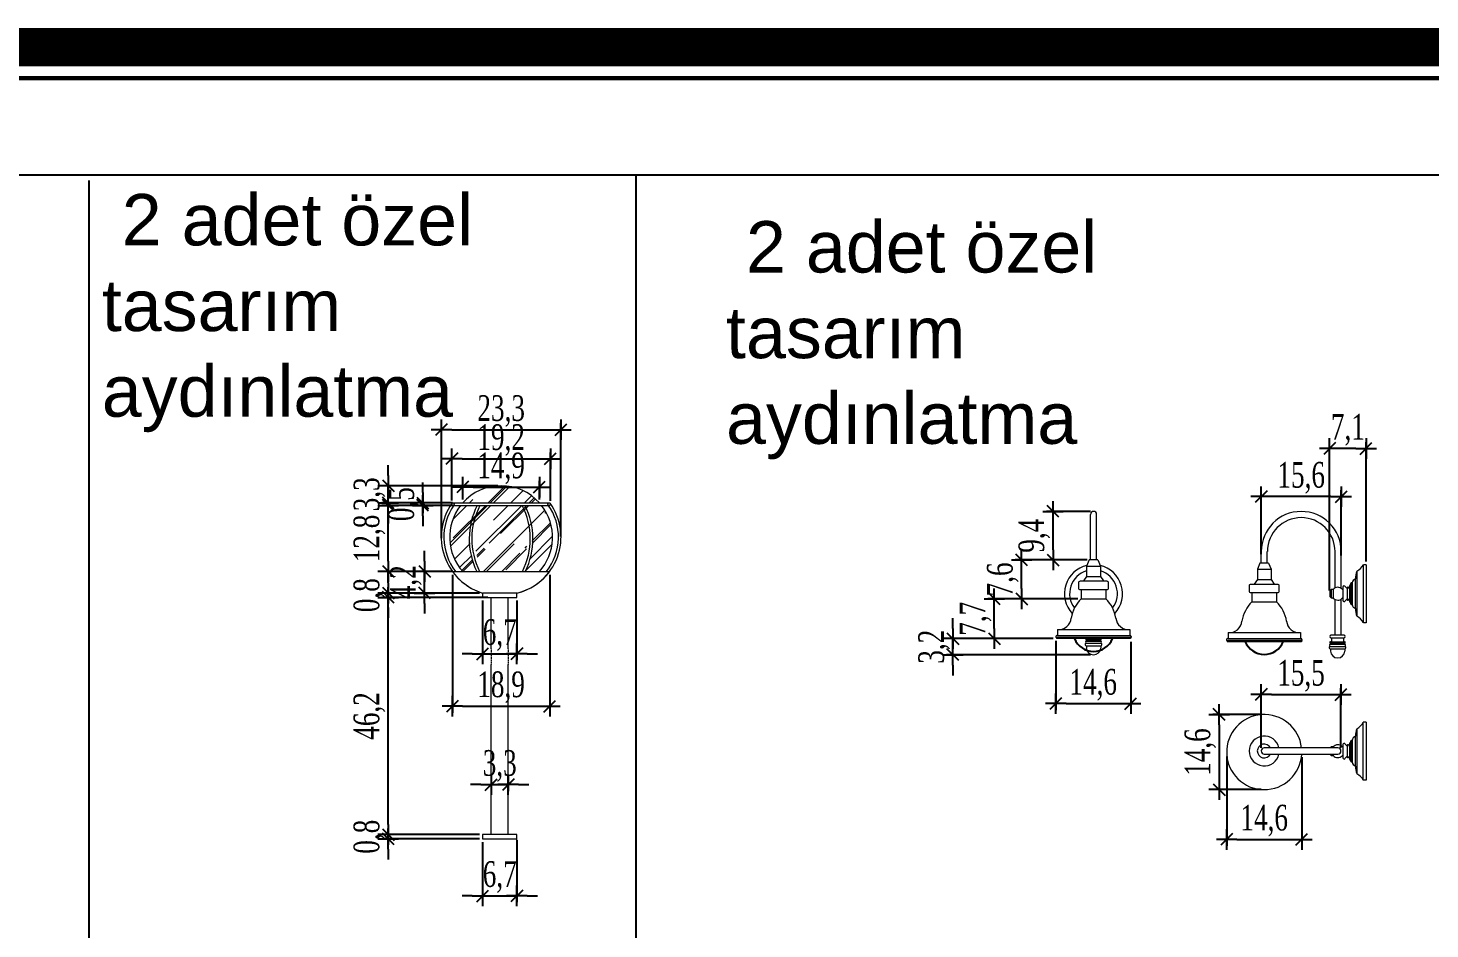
# Model space of a CAD drawing. Header units: millimetres. Extents: x 54215 to 67697, y 23496 to 56611.
# Drawn here: x 57975 to 58247.8, y 32621.3 to 32796.6 of the extents above; entities that cross this region are included whole.
import ezdxf

# ---------------------------------------------------------------- set-up
doc = ezdxf.new("R2010")
doc.units = ezdxf.units.MM
doc.linetypes.add('DASHED', pattern=[19.05, 12.7, -6.35])
for name, color, linetype, lineweight in [('no3_duvar kaplama', 8, 'Continuous', 0), ('no3_lejand', 255, 'Continuous', 13), ('no3_mobilya aydınlatma', 50, 'Continuous', 13), ('no3_yazı detay', 152, 'Continuous', 0), ('tarama', 8, 'Continuous', 9)]:
    doc.layers.add(name, color=color, linetype=linetype, lineweight=lineweight)
doc.styles.get("Standard").update_dxf_attribs({"font": 'arial.ttf'})
doc.styles.add('Ölçü50', font='georgia.ttf', dxfattribs={"width": 0.7})
doc.dimstyles.new('olcu10', dxfattribs={"dimtxt": 11, "dimasz": 2, "dimexe": 1.25, "dimexo": 0.625, "dimgap": 0.5, "dimtad": 1, "dimdec": 1, "dimzin": 9, "dimtxsty": 'Ölçü50', "dimblk": 'CENTIK', "dimcen": 2, "dimclrd": 250, "dimclre": 250, "dimclrt": 44, "dimazin": 2, "dimtfac": 1, "dimtdec": 1, "dimtix": 1, "dimtmove": 0, "dimatfit": 3, "dimldrblk": 'CENTIK', "dimfxl": 1, "dimlwd": -1, "dimarcsym": 0})

# ---------------------------------------------------------------- blocks, each defined once
blk = doc.blocks.new('adwetjö')
blk.add_arc((56042.09, 26767.61), 4, 202.1845, 337.8155)
at = {"layer": 'no3_mobilya aydınlatma'}
for p, q in [((56041.49, 26781.4), (56041.49, 26783.66)), ((56042.69, 26781.4), (56042.69, 26783.66)), ((56055.86, 26776.56), (56055.86, 26783.66)), ((56057.06, 26776.51), (56057.06, 26783.66)), ((56041.24, 26781.4), (56040.75, 26780.22)), ((56042.95, 26781.4), (56041.24, 26781.4)), ((56042.69, 26781.4), (56041.49, 26781.4)), ((56042.95, 26781.4), (56043.44, 26780.22)), ((56061.91, 26781.09), (56061.37, 26781.09)), ((56061.37, 26769.8), (56061.37, 26781.09)), ((56061.91, 26781.09), (56061.91, 26769.8)), ((56040.75, 26778.18), (56040.16, 26777.32)), ((56040.75, 26780.22), (56043.44, 26780.22)), ((56040.75, 26780.22), (56040.75, 26778.18)), ((56040.75, 26778.18), (56043.44, 26778.18)), ((56043.44, 26780.22), (56043.44, 26778.18)), ((56043.44, 26778.18), (56044.02, 26777.32)), ((56059.87, 26772.53), (56059.87, 26778.35)), ((56060.12, 26779.82), (56060.12, 26771.07)), ((56039.68, 26775.59), (56039.68, 26773.84)), ((56044.49, 26775.59), (56044.49, 26773.84)), ((56055.11, 26776.28), (56054.82, 26775.98)), ((56054.82, 26775.98), (56054.82, 26774.9)), ((56055.5, 26776.28), (56055.11, 26776.28)), ((56055.11, 26776.28), (56055.11, 26774.61)), ((56055.5, 26776.28), (56055.5, 26774.61)), ((56057.38, 26776.73), (56057.38, 26774.16)), ((56058.23, 26776.58), (56058.23, 26774.32)), ((56058.66, 26776.67), (56058.66, 26774.29)), ((56058.82, 26777.11), (56058.73, 26777.11)), ((56058.73, 26777.11), (56058.73, 26773.78)), ((56058.82, 26773.78), (56058.82, 26777.11)), ((56059.19, 26777.55), (56059.03, 26777.55)), ((56059.03, 26777.55), (56059.03, 26773.34)), ((56059.19, 26777.55), (56059.19, 26773.34)), ((56039.68, 26773.84), (56044.49, 26773.84)), ((56055.11, 26774.61), (56054.82, 26774.9)), ((56055.11, 26774.61), (56055.5, 26774.61)), ((56055.86, 26767.34), (56055.86, 26774.32)), ((56057.06, 26767.34), (56057.06, 26774.38)), ((56058.73, 26773.78), (56058.82, 26773.78)), ((56059.03, 26773.34), (56059.19, 26773.34)), ((56061.91, 26769.8), (56061.37, 26769.8)), ((56035.05, 26767.86), (56049.12, 26767.86)), ((56035.05, 26767.86), (56035.05, 26766.7)), ((56049.12, 26767.86), (56049.12, 26766.7)), ((56057.62, 26767.34), (56055.07, 26767.34)), ((56055.07, 26766.88), (56057.62, 26766.88)), ((56055.16, 26766.88), (56055.16, 26766.1)), ((56057.54, 26766.88), (56057.54, 26766.1)), ((56034.74, 26766.5), (56034.74, 26766.32)), ((56049.43, 26766.32), (56034.74, 26766.32)), ((56034.86, 26766.32), (56034.86, 26766.1)), ((56049.31, 26766.1), (56034.86, 26766.1)), ((56035.05, 26766.7), (56034.94, 26766.7)), ((56035.05, 26766.7), (56049.12, 26766.7)), ((56049.12, 26766.7), (56049.23, 26766.7)), ((56049.31, 26766.32), (56049.31, 26766.1)), ((56049.43, 26766.5), (56049.43, 26766.32)), ((56054.86, 26765.62), (56057.83, 26765.62)), ((56054.86, 26765.19), (56057.83, 26765.19)), ((56054.95, 26766.1), (56057.75, 26766.1)), ((56054.95, 26765.84), (56057.75, 26765.84)), ((56054.95, 26764.68), (56057.78, 26764.68)), ((56054.95, 26764.68), (56054.95, 26764.26)), ((56054.99, 26765.84), (56054.99, 26765.62)), ((56057.69, 26765.84), (56057.69, 26765.62)), ((56057.78, 26764.68), (56057.78, 26764.26))]:
    blk.add_line(p, q, dxfattribs=at)
blk.add_lwpolyline([(56039.52, 26777.32), (56044.65, 26777.32, -0.414214), (56044.95, 26777.02), (56044.95, 26775.89, -0.414214), (56044.65, 26775.59), (56039.52, 26775.59, -0.414214), (56039.22, 26775.89), (56039.22, 26777.02, -0.414214)], format="xyb", close=True, dxfattribs=at)
for centre, radius, start, end in [((56049.28, 26783.66), 7.78, 360, 180), ((56049.28, 26783.66), 6.58, 360, 180), ((56058.48, 26782.67), 3.29, 299.9975, 331.3658), ((56060.22, 26777.37), 1.04, 109.6455, 170.496), ((56063.2, 26778.53), 3.34, 157.2538, 182.9643), ((56056.41, 26775.48), 1.21, 44.2574, 138.7437), ((56057.32, 26776.37), 0.0577, 223.1492, 355.8199), ((56057.64, 26776.7), 0.267, 97.5798, 173.3688), ((56057.63, 26776.72), 0.241, 25.3259, 96.438), ((56058.57, 26777.19), 0.808, 206.9387, 231.1863), ((56058.15, 26776.66), 0.123, 228.7876, 314.385), ((56058.36, 26776.58), 0.123, 69.4663, 183.9857), ((56058.34, 26776.52), 0.18, 19.9854, 71.2906), ((56058.58, 26776.61), 0.0765, 202.5807, 350.8161), ((56059.55, 26776.75), 0.893, 156.2986, 179.9959), ((56057.89, 26776.69), 0.772, 353.4783, 4.445), ((56059.42, 26777.09), 0.606, 130.6156, 178.1372), ((56044.45, 26768.98), 6.81, 134.424, 170.4074), ((56039.72, 26768.98), 6.81, 9.5926, 45.576), ((56056.41, 26775.4), 1.21, 221.2563, 315.7426), ((56057.32, 26774.52), 0.0577, 4.1801, 136.8508), ((56057.64, 26774.19), 0.267, 186.6312, 262.4202), ((56057.63, 26774.16), 0.241, 263.562, 334.6741), ((56058.57, 26773.7), 0.808, 128.8137, 153.0613), ((56058.15, 26774.23), 0.123, 45.615, 131.2124), ((56058.36, 26774.31), 0.123, 176.0143, 290.5337), ((56058.34, 26774.37), 0.18, 288.7094, 340.0146), ((56058.58, 26774.28), 0.0765, 9.1839, 157.4193), ((56057.89, 26774.2), 0.772, 355.555, 6.5217), ((56059.55, 26774.14), 0.893, 180.0041, 203.7014), ((56059.42, 26773.8), 0.606, 181.8628, 229.3844), ((56060.22, 26773.51), 1.04, 189.504, 250.3545), ((56063.2, 26772.36), 3.34, 177.0357, 202.7462), ((56035.28, 26770.31), 2.46, 264.755, 355.288), ((56048.89, 26770.31), 2.46, 184.712, 275.245), ((56058.48, 26768.22), 3.29, 28.6342, 60.0025), ((56055.07, 26767.11), 0.233, 90, 270), ((56057.62, 26767.11), 0.233, 270, 90), ((56034.94, 26766.5), 0.2, 90, 180), ((56049.23, 26766.5), 0.2, 0, 90), ((56055, 26764.96), 0.275, 121.6327, 260.1048), ((56055.1, 26765.41), 0.329, 139.0085, 220.9915), ((56054.97, 26765.97), 0.133, 97.6154, 262.3846), ((56056.37, 26764.36), 1.42, 184.147, 355.853), ((56057.69, 26764.96), 0.275, 279.8952, 58.3673), ((56057.73, 26765.97), 0.133, 277.6154, 82.3846), ((56057.58, 26765.41), 0.329, 319.0085, 40.9915)]:
    blk.add_arc(centre, radius, start, end, dxfattribs=at)
blk = doc.blocks.new('atyfön')
blk.add_arc((56036.77, 26714.51), 4, 202.1845, 337.8155)
at = {"layer": 'no3_mobilya aydınlatma'}
for p, q in [((56036.18, 26728.3), (56036.18, 26737.15)), ((56037.38, 26728.3), (56037.38, 26737.15)), ((56035.93, 26728.3), (56035.43, 26727.12)), ((56035.43, 26727.12), (56038.13, 26727.12)), ((56035.43, 26727.12), (56035.43, 26725.08)), ((56037.64, 26728.3), (56035.93, 26728.3)), ((56037.38, 26728.3), (56036.18, 26728.3)), ((56037.64, 26728.3), (56038.13, 26727.12)), ((56038.13, 26727.12), (56038.13, 26725.08)), ((56035.43, 26725.08), (56034.85, 26724.21)), ((56035.43, 26725.08), (56038.13, 26725.08)), ((56038.13, 26725.08), (56038.71, 26724.21)), ((56034.37, 26722.49), (56034.37, 26720.73)), ((56034.37, 26720.73), (56039.18, 26720.73)), ((56039.18, 26722.49), (56039.18, 26720.73)), ((56029.43, 26713.4), (56029.43, 26713.21)), ((56044.12, 26713.21), (56029.43, 26713.21)), ((56029.55, 26713.21), (56029.55, 26713)), ((56044, 26713), (56029.55, 26713)), ((56029.74, 26713.6), (56029.63, 26713.6)), ((56029.74, 26714.76), (56043.81, 26714.76)), ((56029.74, 26714.76), (56029.74, 26713.6)), ((56029.74, 26713.6), (56043.81, 26713.6)), ((56035.28, 26712.52), (56038.26, 26712.52)), ((56035.38, 26713), (56038.18, 26713)), ((56035.38, 26712.73), (56038.18, 26712.73)), ((56035.42, 26712.73), (56035.42, 26712.52)), ((56038.12, 26712.73), (56038.12, 26712.52)), ((56043.81, 26714.76), (56043.81, 26713.6)), ((56043.81, 26713.6), (56043.92, 26713.6)), ((56044, 26713.21), (56044, 26713)), ((56044.12, 26713.4), (56044.12, 26713.21)), ((56035.28, 26712.09), (56038.26, 26712.09)), ((56035.38, 26711.58), (56038.21, 26711.58)), ((56035.38, 26711.58), (56035.38, 26711.16)), ((56038.21, 26711.58), (56038.21, 26711.16))]:
    blk.add_line(p, q, dxfattribs=at)
blk.add_lwpolyline([(56034.21, 26724.21), (56039.34, 26724.21, -0.414214), (56039.64, 26723.91), (56039.64, 26722.79, -0.414214), (56039.34, 26722.49), (56034.21, 26722.49, -0.414214), (56033.91, 26722.79), (56033.91, 26723.91, -0.414214)], format="xyb", close=True, dxfattribs=at)
for centre, radius, start, end in [((56036.78, 26737.15), 0.6, 0, 180), ((56036.77, 26721.74), 5.65, 103.1776, 222.9082), ((56036.77, 26721.74), 4.65, 106.7508, 217.0011), ((56036.77, 26721.74), 5.65, 317.0918, 76.6409), ((56036.77, 26721.74), 4.65, 322.9989, 73.0469), ((56039.14, 26715.87), 6.81, 134.424, 170.4074), ((56034.41, 26715.87), 6.81, 9.5926, 45.576), ((56029.97, 26717.21), 2.46, 264.755, 355.288), ((56043.58, 26717.21), 2.46, 184.712, 275.245), ((56029.63, 26713.4), 0.2, 90, 180), ((56035.53, 26712.3), 0.329, 139.0085, 220.9915), ((56035.39, 26712.87), 0.133, 97.6154, 262.3846), ((56038.16, 26712.87), 0.133, 277.6154, 82.3846), ((56038.01, 26712.3), 0.329, 319.0085, 40.9915), ((56043.92, 26713.4), 0.2, 0, 90), ((56035.43, 26711.85), 0.275, 121.6327, 260.1048), ((56036.79, 26711.26), 1.42, 184.147, 355.853), ((56038.11, 26711.85), 0.275, 279.8952, 58.3673)]:
    blk.add_arc(centre, radius, start, end, dxfattribs=at)
blk = doc.blocks.new('dset')
at = {"layer": 'no3_mobilya aydınlatma'}
for p, q in [((56089.81, 26696.74), (56089.27, 26696.74)), ((56089.27, 26685.44), (56089.27, 26696.74)), ((56089.81, 26696.74), (56089.81, 26685.44)), ((56087.77, 26688.18), (56087.77, 26694)), ((56088.03, 26695.47), (56088.03, 26686.72)), ((56084.31, 26691.73), (56069.99, 26691.73)), ((56069.99, 26690.53), (56084.31, 26690.53)), ((56083.02, 26690.25), (56082.74, 26690.53)), ((56083.02, 26691.93), (56082.82, 26691.73)), ((56083.4, 26691.93), (56083.02, 26691.93)), ((56083.02, 26691.93), (56083.02, 26691.73)), ((56083.02, 26690.53), (56083.02, 26690.25)), ((56083.4, 26691.93), (56083.4, 26691.73)), ((56083.4, 26690.53), (56083.4, 26690.25)), ((56085.28, 26692.38), (56085.28, 26689.81)), ((56086.13, 26692.22), (56086.13, 26689.97)), ((56086.56, 26692.32), (56086.56, 26689.94)), ((56086.72, 26692.75), (56086.64, 26692.75)), ((56086.64, 26692.75), (56086.64, 26689.43)), ((56086.72, 26689.43), (56086.72, 26692.75)), ((56087.09, 26693.19), (56086.93, 26693.19)), ((56086.93, 26693.19), (56086.93, 26688.99)), ((56087.09, 26693.19), (56087.09, 26688.99)), ((56083.02, 26690.25), (56083.4, 26690.25)), ((56086.64, 26689.43), (56086.72, 26689.43)), ((56086.93, 26688.99), (56087.09, 26688.99)), ((56089.81, 26685.44), (56089.27, 26685.44))]:
    blk.add_line(p, q, dxfattribs=at)
for centre, radius, start, end in [((56069.99, 26690.92), 7.31, 6.4046, 356.9837), ((56086.38, 26698.32), 3.29, 299.9975, 331.3658), ((56069.99, 26691.13), 2.91, 11.8967, 348.1033), ((56088.12, 26693.02), 1.04, 109.6455, 170.496), ((56091.11, 26694.17), 3.34, 157.2538, 182.9643), ((56069.99, 26691.13), 1.35, 26.4403, 333.5597), ((56069.99, 26691.13), 0.6, 90, 270), ((56084.31, 26691.13), 1.21, 44.2574, 138.7437), ((56084.31, 26691.13), 0.6, 270, 90), ((56085.22, 26692.02), 0.0577, 223.1492, 355.8199), ((56085.54, 26692.34), 0.267, 97.5798, 173.3688), ((56085.54, 26692.37), 0.241, 25.3259, 96.438), ((56086.47, 26692.84), 0.808, 206.9387, 231.1863), ((56086.05, 26692.3), 0.123, 228.7876, 314.385), ((56086.26, 26692.22), 0.123, 69.4663, 183.9857), ((56086.24, 26692.17), 0.18, 19.9854, 71.2906), ((56086.48, 26692.26), 0.0765, 202.5807, 350.8161), ((56087.45, 26692.39), 0.893, 156.2986, 179.9959), ((56085.79, 26692.33), 0.772, 353.4783, 4.445), ((56087.33, 26692.73), 0.606, 130.6156, 178.1372), ((56084.31, 26691.05), 1.21, 221.2563, 315.7426), ((56085.22, 26690.17), 0.0577, 4.1801, 136.8508), ((56085.54, 26689.84), 0.267, 186.6312, 262.4202), ((56085.54, 26689.81), 0.241, 263.562, 334.6741), ((56086.47, 26689.34), 0.808, 128.8137, 153.0613), ((56086.05, 26689.88), 0.123, 45.615, 131.2124), ((56086.26, 26689.96), 0.123, 176.0143, 290.5337), ((56086.24, 26690.02), 0.18, 288.7094, 340.0146), ((56086.48, 26689.92), 0.0765, 9.1839, 157.4193), ((56085.79, 26689.85), 0.772, 355.555, 6.5217), ((56087.45, 26689.79), 0.893, 180.0041, 203.7014), ((56087.33, 26689.45), 0.606, 181.8628, 229.3844), ((56088.12, 26689.16), 1.04, 189.504, 250.3545), ((56091.11, 26688.01), 3.34, 177.0357, 202.7462), ((56086.38, 26683.86), 3.29, 28.6342, 60.0025)]:
    blk.add_arc(centre, radius, start, end, dxfattribs=at)
blk = doc.blocks.new('dwerayd')
at = {"layer": 'tarama'}
h = blk.add_hatch(dxfattribs=at)
h.set_pattern_fill('AR-RROOF', color=256, scale=0.166812, angle=405, style=0)
h.set_pattern_definition([(45, (54840.516, 23930.4577), (3.5952, 9.5873), [63.5552, -8.474, 21.185, -4.237]), (45, (54843.003, 23935.9404), (-6.9807, 0.9887), [12.711, -1.3982, 25.422, -3.1778]), (45, (54839.4674, 23934.5023), (13.57197, 17.58664), [33.8961, -5.9318, 16.9481, -4.237])])
edge = h.paths.add_edge_path()
edge.add_line((54844.46, 23936.71), (54840.52, 23936.71))
edge.add_arc((54850.52, 23937.13), 10.01, 182.388, 221.8103)
edge.add_line((54843.06, 23930.46), (54845.99, 23930.46))
edge.add_arc((54856.92, 23936.45), 12.46, 178.7763, 208.7256, ccw=False)
edge = h.paths.add_edge_path()
edge.add_arc((54859.41, 23936.82), 13.99, 180.4417, 207.061)
edge.add_line((54846.96, 23930.46), (54854.08, 23930.46))
edge.add_arc((54841.63, 23936.82), 13.99, 332.939, 359.5583)
edge.add_line((54855.61, 23936.71), (54845.43, 23936.71))
edge = h.paths.add_edge_path()
edge.add_arc((54844.12, 23936.45), 12.46, -28.7256, 1.2237, ccw=False)
edge.add_line((54855.05, 23930.46), (54857.98, 23930.46))
edge.add_arc((54850.52, 23937.13), 10.01, 318.1897, 357.612)
edge.add_line((54860.52, 23936.71), (54856.58, 23936.71))
edge = h.paths.add_edge_path()
edge.add_line((54858.39, 23943.3), (54842.64, 23943.3))
edge.add_arc((54850.52, 23937.13), 10.01, 141.9237, 182.388)
edge.add_line((54840.52, 23936.71), (54860.52, 23936.71))
edge.add_arc((54850.52, 23937.13), 10.01, 357.612, 398.0763)
edge = h.paths.add_edge_path()
edge.add_line((54843.06, 23943.8), (54857.98, 23943.8))
edge.add_arc((54850.52, 23937.13), 10.01, 41.8103, 138.1897)
at = {"layer": 'no3_duvar kaplama', "linetype": 'DASHED', "ltscale": 0.01}
for p, q in [((54848.59, 23915.38), (54848.59, 23912.38)), ((54851.92, 23915.38), (54851.92, 23912.38))]:
    blk.add_line(p, q, dxfattribs=at)
at = {"layer": 'no3_mobilya aydınlatma'}
for p, q in [((54841.17, 23943.8), (54859.99, 23943.8)), ((54841.04, 23943.3), (54859.99, 23943.3)), ((54841.04, 23930.46), (54859.99, 23930.46)), ((54848.59, 23915.38), (54848.59, 23925.42)), ((54851.92, 23915.38), (54851.92, 23925.42)), ((54848.59, 23879.26), (54848.59, 23912.38)), ((54851.92, 23879.26), (54851.92, 23912.38))]:
    blk.add_line(p, q, dxfattribs=at)
for points in [[(54846.92, 23925.42), (54853.59, 23925.42), (54853.59, 23926.26), (54846.92, 23926.26)], [(54846.92, 23878.42), (54853.59, 23878.42), (54853.59, 23879.26), (54846.92, 23879.26)]]:
    blk.add_lwpolyline(points, close=True, dxfattribs=at)
for centre in [(54841.17, 23943.55), (54859.87, 23943.55)]:
    blk.add_circle(centre, 0.25, dxfattribs=at)
for centre, radius, start, end in [((54850.52, 23937.13), 10.01, 41.8103, 138.1897), ((54850.99, 23937.14), 11.19, 283.4259, 36.0311), ((54850.26, 23937.13), 11.38, 144.9925, 252.9447), ((54850.26, 23937.13), 10.88, 144.9925, 217.8472), ((54850.52, 23937.13), 10.01, 141.9237, 182.388), ((54858.81, 23936.82), 14.49, 153.4224, 206.0553), ((54858.81, 23936.82), 13.99, 152.393, 207.061), ((54842.22, 23936.82), 13.99, 332.939, 27.607), ((54842.22, 23936.82), 14.49, 333.9447, 26.5776), ((54850.52, 23937.13), 10.01, 357.612, 38.0763), ((54850.99, 23937.14), 10.69, 321.3053, 36.0311), ((54850.52, 23937.13), 10.01, 182.388, 221.8103), ((54850.52, 23937.13), 10.01, 318.1897, 357.612), ((54851.12, 23936.99), 11.01, 282.9624, 323.6367), ((54850.26, 23937.13), 11.38, 221.2932, 252.9447)]:
    blk.add_arc(centre, radius, start, end, dxfattribs=at)
blk = doc.blocks.new('CENTIK')
for p, q in [((-1, 0), (1, 0)), ((-0.57, -0.57), (0.57, 0.57)), ((0, 1), (0, -1))]:
    blk.add_line(p, q)
blk = doc.blocks.new('*D341')
at = {"color": 250, "transparency": 16777216}
for p, q in [((58045.12, 32709.58), (58045.12, 32711.58)), ((58045.12, 32704.24), (58045.12, 32707.58)), ((58045.12, 32702.24), (58045.12, 32700.24))]:
    blk.add_line(p, q, dxfattribs=at)
at = {"color": 250, "lineweight": -2, "transparency": 16777216}
for p, q in [((58066.45, 32707.58), (58043.87, 32707.58)), ((58057.6, 32704.24), (58043.87, 32704.24))]:
    blk.add_line(p, q, dxfattribs=at)
at = {"layer": 'Defpoints', "color": 0, "transparency": 16777216}
for p in [(58045.12, 32707.58), (58067.08, 32707.58), (58058.23, 32704.24)]:
    blk.add_point(p, dxfattribs=at)
at = {"color": 250, "transparency": 16777216, "xscale": 2, "yscale": 2, "zscale": 2}
for p, rotation in [((58045.12, 32707.58), 270), ((58045.12, 32704.24), 90)]:
    blk.add_blockref('CENTIK', p, dxfattribs=dict(at, rotation=rotation))
at = {"color": 44, "transparency": 16777216, "insert": (58041.48, 32705.91), "char_height": 5, "attachment_point": 5, "rotation": 90, "style": 'Ölçü50'}
blk.add_mtext('3,3', dxfattribs=at)
blk = doc.blocks.new('*D342')
at = {"color": 250, "transparency": 16777216}
for p, q in [((58051.85, 32706.24), (58051.85, 32708.24)), ((58051.85, 32703.74), (58051.85, 32704.24)), ((58051.85, 32701.74), (58051.85, 32699.74))]:
    blk.add_line(p, q, dxfattribs=at)
at = {"color": 250, "lineweight": -2, "transparency": 16777216}
for p, q in [((58057.6, 32704.24), (58050.6, 32704.24)), ((58057.6, 32703.74), (58050.6, 32703.74))]:
    blk.add_line(p, q, dxfattribs=at)
at = {"layer": 'Defpoints', "color": 0, "transparency": 16777216}
for p in [(58051.85, 32704.24), (58058.23, 32704.24), (58058.23, 32703.74)]:
    blk.add_point(p, dxfattribs=at)
at = {"color": 250, "transparency": 16777216, "xscale": 2, "yscale": 2, "zscale": 2}
for p, rotation in [((58051.85, 32704.24), 270), ((58051.85, 32703.74), 90)]:
    blk.add_blockref('CENTIK', p, dxfattribs=dict(at, rotation=rotation))
at = {"color": 44, "transparency": 16777216, "insert": (58048.22, 32703.99), "char_height": 5, "attachment_point": 5, "rotation": 90, "style": 'Ölçü50'}
blk.add_mtext('0,5', dxfattribs=at)
blk = doc.blocks.new('*D343')
at = {"color": 250, "lineweight": -2, "transparency": 16777216}
for p, q in [((58057.6, 32703.74), (58043.87, 32703.74)), ((58057.6, 32690.9), (58043.87, 32690.9))]:
    blk.add_line(p, q, dxfattribs=at)
at = {"color": 250, "transparency": 16777216}
blk.add_line((58045.12, 32692.9), (58045.12, 32701.74), dxfattribs=at)
at = {"layer": 'Defpoints', "color": 0, "transparency": 16777216}
for p in [(58045.12, 32703.74), (58058.23, 32703.74), (58058.23, 32690.9)]:
    blk.add_point(p, dxfattribs=at)
at = {"color": 250, "transparency": 16777216, "xscale": 2, "yscale": 2, "zscale": 2}
for p, rotation in [((58045.12, 32703.74), 90), ((58045.12, 32690.9), 270)]:
    blk.add_blockref('CENTIK', p, dxfattribs=dict(at, rotation=rotation))
at = {"color": 44, "transparency": 16777216, "insert": (58041.47, 32697.32), "char_height": 5, "attachment_point": 5, "rotation": 90, "style": 'Ölçü50'}
blk.add_mtext('12,8', dxfattribs=at)
blk = doc.blocks.new('*D344')
at = {"color": 250, "transparency": 16777216}
for p, q in [((58052.19, 32692.9), (58052.19, 32694.9)), ((58052.19, 32686.69), (58052.19, 32690.9)), ((58052.19, 32684.69), (58052.19, 32682.69))]:
    blk.add_line(p, q, dxfattribs=at)
at = {"color": 250, "lineweight": -2, "transparency": 16777216}
for p, q in [((58057.6, 32690.9), (58050.94, 32690.9)), ((58062.86, 32686.69), (58050.94, 32686.69))]:
    blk.add_line(p, q, dxfattribs=at)
at = {"layer": 'Defpoints', "color": 0, "transparency": 16777216}
for p in [(58052.19, 32690.9), (58058.23, 32690.9), (58063.48, 32686.69)]:
    blk.add_point(p, dxfattribs=at)
at = {"color": 250, "transparency": 16777216, "xscale": 2, "yscale": 2, "zscale": 2}
for p, rotation in [((58052.19, 32690.9), 270), ((58052.19, 32686.69), 90)]:
    blk.add_blockref('CENTIK', p, dxfattribs=dict(at, rotation=rotation))
at = {"color": 44, "transparency": 16777216, "insert": (58048.56, 32688.8), "char_height": 5, "attachment_point": 5, "rotation": 90, "style": 'Ölçü50'}
blk.add_mtext('4,2', dxfattribs=at)
blk = doc.blocks.new('*D345')
at = {"color": 250, "transparency": 16777216}
for p, q in [((58045.12, 32688.69), (58045.12, 32690.69)), ((58045.12, 32685.86), (58045.12, 32686.69)), ((58045.12, 32683.86), (58045.12, 32681.86))]:
    blk.add_line(p, q, dxfattribs=at)
at = {"color": 250, "lineweight": -2, "transparency": 16777216}
for p, q in [((58062.86, 32686.69), (58043.87, 32686.69)), ((58064.52, 32685.86), (58043.87, 32685.86))]:
    blk.add_line(p, q, dxfattribs=at)
at = {"layer": 'Defpoints', "color": 0, "transparency": 16777216}
for p in [(58045.12, 32686.69), (58063.48, 32686.69), (58065.15, 32685.86)]:
    blk.add_point(p, dxfattribs=at)
at = {"color": 250, "transparency": 16777216, "xscale": 2, "yscale": 2, "zscale": 2}
for p, rotation in [((58045.12, 32686.69), 270), ((58045.12, 32685.86), 90)]:
    blk.add_blockref('CENTIK', p, dxfattribs=dict(at, rotation=rotation))
at = {"color": 44, "transparency": 16777216, "insert": (58041.47, 32686.28), "char_height": 5, "attachment_point": 5, "rotation": 90, "style": 'Ölçü50'}
blk.add_mtext('0,8', dxfattribs=at)
blk = doc.blocks.new('*D346')
at = {"color": 250, "lineweight": -2, "transparency": 16777216}
for p, q in [((58064.52, 32685.86), (58043.87, 32685.86)), ((58062.86, 32639.69), (58043.87, 32639.69))]:
    blk.add_line(p, q, dxfattribs=at)
at = {"color": 250, "transparency": 16777216}
blk.add_line((58045.12, 32641.69), (58045.12, 32683.86), dxfattribs=at)
at = {"layer": 'Defpoints', "color": 0, "transparency": 16777216}
for p in [(58045.12, 32685.86), (58065.15, 32685.86), (58063.48, 32639.69)]:
    blk.add_point(p, dxfattribs=at)
at = {"color": 250, "transparency": 16777216, "xscale": 2, "yscale": 2, "zscale": 2}
for p, rotation in [((58045.12, 32685.86), 90), ((58045.12, 32639.69), 270)]:
    blk.add_blockref('CENTIK', p, dxfattribs=dict(at, rotation=rotation))
at = {"color": 44, "transparency": 16777216, "insert": (58041.46, 32662.78), "char_height": 5, "attachment_point": 5, "rotation": 90, "style": 'Ölçü50'}
blk.add_mtext('46,2', dxfattribs=at)
blk = doc.blocks.new('*D347')
at = {"color": 250, "transparency": 16777216}
for p, q in [((58045.12, 32641.69), (58045.12, 32643.69)), ((58045.12, 32638.86), (58045.12, 32639.69)), ((58045.12, 32636.86), (58045.12, 32634.86))]:
    blk.add_line(p, q, dxfattribs=at)
at = {"color": 250, "lineweight": -2, "transparency": 16777216}
for p, q in [((58062.86, 32639.69), (58043.87, 32639.69)), ((58062.86, 32638.86), (58043.87, 32638.86))]:
    blk.add_line(p, q, dxfattribs=at)
at = {"layer": 'Defpoints', "color": 0, "transparency": 16777216}
for p in [(58045.12, 32639.69), (58063.48, 32639.69), (58063.48, 32638.86)]:
    blk.add_point(p, dxfattribs=at)
at = {"color": 250, "transparency": 16777216, "xscale": 2, "yscale": 2, "zscale": 2}
for p, rotation in [((58045.12, 32639.69), 270), ((58045.12, 32638.86), 90)]:
    blk.add_blockref('CENTIK', p, dxfattribs=dict(at, rotation=rotation))
at = {"color": 44, "transparency": 16777216, "insert": (58041.47, 32639.28), "char_height": 5, "attachment_point": 5, "rotation": 90, "style": 'Ölçü50'}
blk.add_mtext('0,8', dxfattribs=at)
blk = doc.blocks.new('*D348')
at = {"color": 250, "lineweight": -2, "transparency": 16777216}
for p, q in [((58059.62, 32704.87), (58059.62, 32708.56)), ((58074.54, 32704.87), (58074.54, 32708.56))]:
    blk.add_line(p, q, dxfattribs=at)
at = {"color": 250, "transparency": 16777216}
blk.add_line((58061.62, 32707.31), (58072.54, 32707.31), dxfattribs=at)
at = {"layer": 'Defpoints', "color": 0, "transparency": 16777216}
for p in [(58074.54, 32707.31), (58059.62, 32704.24), (58074.54, 32704.24)]:
    blk.add_point(p, dxfattribs=at)
at = {"color": 250, "transparency": 16777216, "xscale": 2, "yscale": 2, "zscale": 2, "rotation": 180}
blk.add_blockref('CENTIK', (58059.62, 32707.31), dxfattribs=at)
at = {"color": 250, "transparency": 16777216, "xscale": 2, "yscale": 2, "zscale": 2}
blk.add_blockref('CENTIK', (58074.54, 32707.31), dxfattribs=at)
at = {"color": 44, "transparency": 16777216, "insert": (58067.08, 32710.95), "char_height": 5, "attachment_point": 5, "style": 'Ölçü50'}
blk.add_mtext('14,9', dxfattribs=at)
blk = doc.blocks.new('*D349')
at = {"color": 250, "lineweight": -2, "transparency": 16777216}
for p, q in [((58057.5, 32704.72), (58057.5, 32714.07)), ((58076.68, 32704.62), (58076.68, 32714.07))]:
    blk.add_line(p, q, dxfattribs=at)
at = {"color": 250, "transparency": 16777216}
blk.add_line((58059.5, 32712.82), (58074.68, 32712.82), dxfattribs=at)
at = {"layer": 'Defpoints', "color": 0, "transparency": 16777216}
for p in [(58076.68, 32712.82), (58057.5, 32704.1), (58076.68, 32703.99)]:
    blk.add_point(p, dxfattribs=at)
at = {"color": 250, "transparency": 16777216, "xscale": 2, "yscale": 2, "zscale": 2, "rotation": 180}
blk.add_blockref('CENTIK', (58057.5, 32712.82), dxfattribs=at)
at = {"color": 250, "transparency": 16777216, "xscale": 2, "yscale": 2, "zscale": 2}
blk.add_blockref('CENTIK', (58076.68, 32712.82), dxfattribs=at)
at = {"color": 44, "transparency": 16777216, "insert": (58067.09, 32716.46), "char_height": 5, "attachment_point": 5, "style": 'Ölçü50'}
blk.add_mtext('19,2', dxfattribs=at)
blk = doc.blocks.new('*D350')
at = {"color": 250, "lineweight": -2, "transparency": 16777216}
for p, q in [((58055.47, 32697.4), (58055.47, 32719.73)), ((58078.73, 32697.68), (58078.73, 32719.73))]:
    blk.add_line(p, q, dxfattribs=at)
at = {"color": 250, "transparency": 16777216}
blk.add_line((58057.47, 32718.48), (58076.73, 32718.48), dxfattribs=at)
at = {"layer": 'Defpoints', "color": 0, "transparency": 16777216}
for p in [(58078.73, 32718.48), (58078.73, 32697.05), (58055.47, 32696.78)]:
    blk.add_point(p, dxfattribs=at)
at = {"color": 250, "transparency": 16777216, "xscale": 2, "yscale": 2, "zscale": 2, "rotation": 180}
blk.add_blockref('CENTIK', (58055.47, 32718.48), dxfattribs=at)
at = {"color": 250, "transparency": 16777216, "xscale": 2, "yscale": 2, "zscale": 2}
blk.add_blockref('CENTIK', (58078.73, 32718.48), dxfattribs=at)
at = {"color": 44, "transparency": 16777216, "insert": (58067.1, 32722.11), "char_height": 5, "attachment_point": 5, "style": 'Ölçü50'}
blk.add_mtext('23,3', dxfattribs=at)
blk = doc.blocks.new('*D351')
at = {"color": 250, "lineweight": -2, "transparency": 16777216}
for p, q in [((58063.48, 32685.24), (58063.48, 32673.62)), ((58070.15, 32685.24), (58070.15, 32673.62))]:
    blk.add_line(p, q, dxfattribs=at)
at = {"color": 250, "transparency": 16777216}
for p, q in [((58061.48, 32674.87), (58059.48, 32674.87)), ((58063.48, 32674.87), (58070.15, 32674.87)), ((58072.15, 32674.87), (58074.15, 32674.87))]:
    blk.add_line(p, q, dxfattribs=at)
at = {"layer": 'Defpoints', "color": 0, "transparency": 16777216}
for p in [(58063.48, 32685.86), (58070.15, 32685.86), (58070.15, 32674.87)]:
    blk.add_point(p, dxfattribs=at)
at = {"color": 250, "transparency": 16777216, "xscale": 2, "yscale": 2, "zscale": 2}
blk.add_blockref('CENTIK', (58063.48, 32674.87), dxfattribs=at)
at = {"color": 250, "transparency": 16777216, "xscale": 2, "yscale": 2, "zscale": 2, "rotation": 180}
blk.add_blockref('CENTIK', (58070.15, 32674.87), dxfattribs=at)
at = {"color": 44, "transparency": 16777216, "insert": (58066.82, 32678.52), "char_height": 5, "attachment_point": 5, "style": 'Ölçü50'}
blk.add_mtext('6,7', dxfattribs=at)
blk = doc.blocks.new('*D352')
at = {"color": 250, "lineweight": -2, "transparency": 16777216}
for p, q in [((58057.6, 32690.27), (58057.6, 32663.42)), ((58076.55, 32690.27), (58076.55, 32663.42))]:
    blk.add_line(p, q, dxfattribs=at)
at = {"color": 250, "transparency": 16777216}
blk.add_line((58059.6, 32664.67), (58074.55, 32664.67), dxfattribs=at)
at = {"layer": 'Defpoints', "color": 0, "transparency": 16777216}
for p in [(58057.6, 32690.9), (58076.55, 32690.9), (58076.55, 32664.67)]:
    blk.add_point(p, dxfattribs=at)
at = {"color": 250, "transparency": 16777216, "xscale": 2, "yscale": 2, "zscale": 2, "rotation": 180}
blk.add_blockref('CENTIK', (58057.6, 32664.67), dxfattribs=at)
at = {"color": 250, "transparency": 16777216, "xscale": 2, "yscale": 2, "zscale": 2}
blk.add_blockref('CENTIK', (58076.55, 32664.67), dxfattribs=at)
at = {"color": 44, "transparency": 16777216, "insert": (58067.08, 32668.35), "char_height": 5, "attachment_point": 5, "style": 'Ölçü50'}
blk.add_mtext('18,9', dxfattribs=at)
blk = doc.blocks.new('*D353')
at = {"color": 250, "lineweight": -2, "transparency": 16777216}
for p, q in [((58065.15, 32651.37), (58065.15, 32648.17)), ((58068.48, 32651.37), (58068.48, 32648.17))]:
    blk.add_line(p, q, dxfattribs=at)
at = {"color": 250, "transparency": 16777216}
for p, q in [((58063.15, 32649.42), (58061.15, 32649.42)), ((58065.15, 32649.42), (58068.48, 32649.42)), ((58070.48, 32649.42), (58072.48, 32649.42))]:
    blk.add_line(p, q, dxfattribs=at)
at = {"layer": 'Defpoints', "color": 0, "transparency": 16777216}
for p in [(58065.15, 32652), (58068.48, 32652), (58068.48, 32649.42)]:
    blk.add_point(p, dxfattribs=at)
at = {"color": 250, "transparency": 16777216, "xscale": 2, "yscale": 2, "zscale": 2}
blk.add_blockref('CENTIK', (58065.15, 32649.42), dxfattribs=at)
at = {"color": 250, "transparency": 16777216, "xscale": 2, "yscale": 2, "zscale": 2, "rotation": 180}
blk.add_blockref('CENTIK', (58068.48, 32649.42), dxfattribs=at)
at = {"color": 44, "transparency": 16777216, "insert": (58066.82, 32653.05), "char_height": 5, "attachment_point": 5, "style": 'Ölçü50'}
blk.add_mtext('3,3', dxfattribs=at)
blk = doc.blocks.new('*D354')
at = {"color": 250, "lineweight": -2, "transparency": 16777216}
for p, q in [((58063.48, 32638.24), (58063.48, 32626.52)), ((58070.15, 32638.65), (58070.15, 32626.52))]:
    blk.add_line(p, q, dxfattribs=at)
at = {"color": 250, "transparency": 16777216}
for p, q in [((58061.48, 32627.77), (58059.48, 32627.77)), ((58063.48, 32627.77), (58070.15, 32627.77)), ((58072.15, 32627.77), (58074.15, 32627.77))]:
    blk.add_line(p, q, dxfattribs=at)
at = {"layer": 'Defpoints', "color": 0, "transparency": 16777216}
for p in [(58063.48, 32638.86), (58070.15, 32639.28), (58070.15, 32627.77)]:
    blk.add_point(p, dxfattribs=at)
at = {"color": 250, "transparency": 16777216, "xscale": 2, "yscale": 2, "zscale": 2}
blk.add_blockref('CENTIK', (58063.48, 32627.77), dxfattribs=at)
at = {"color": 250, "transparency": 16777216, "xscale": 2, "yscale": 2, "zscale": 2, "rotation": 180}
blk.add_blockref('CENTIK', (58070.15, 32627.77), dxfattribs=at)
at = {"color": 44, "transparency": 16777216, "insert": (58066.82, 32631.43), "char_height": 5, "attachment_point": 5, "style": 'Ölçü50'}
blk.add_mtext('6,7', dxfattribs=at)
blk = doc.blocks.new('*D355')
at = {"color": 250, "lineweight": -2, "transparency": 16777216}
for p, q in [((58181.77, 32702.58), (58173.22, 32702.58)), ((58181.13, 32693.13), (58173.22, 32693.13))]:
    blk.add_line(p, q, dxfattribs=at)
at = {"color": 250, "transparency": 16777216}
blk.add_line((58174.47, 32695.13), (58174.47, 32700.58), dxfattribs=at)
at = {"layer": 'Defpoints', "color": 0, "transparency": 16777216}
for p in [(58174.47, 32702.58), (58182.4, 32702.58), (58181.76, 32693.13)]:
    blk.add_point(p, dxfattribs=at)
at = {"color": 250, "transparency": 16777216, "xscale": 2, "yscale": 2, "zscale": 2}
for p, rotation in [((58174.47, 32702.58), 90), ((58174.47, 32693.13), 270)]:
    blk.add_blockref('CENTIK', p, dxfattribs=dict(at, rotation=rotation))
at = {"color": 44, "transparency": 16777216, "insert": (58170.83, 32697.85), "char_height": 5, "attachment_point": 5, "rotation": 90, "style": 'Ölçü50'}
blk.add_mtext('9,4', dxfattribs=at)
blk = doc.blocks.new('*D356')
at = {"color": 250, "lineweight": -2, "transparency": 16777216}
for p, q in [((58181.13, 32693.13), (58167.11, 32693.13)), ((58179.32, 32685.57), (58167.11, 32685.57))]:
    blk.add_line(p, q, dxfattribs=at)
at = {"color": 250, "transparency": 16777216}
blk.add_line((58168.36, 32687.57), (58168.36, 32691.13), dxfattribs=at)
at = {"layer": 'Defpoints', "color": 0, "transparency": 16777216}
for p in [(58168.36, 32693.13), (58181.76, 32693.13), (58179.95, 32685.57)]:
    blk.add_point(p, dxfattribs=at)
at = {"color": 250, "transparency": 16777216, "xscale": 2, "yscale": 2, "zscale": 2}
for p, rotation in [((58168.36, 32693.13), 90), ((58168.36, 32685.57), 270)]:
    blk.add_blockref('CENTIK', p, dxfattribs=dict(at, rotation=rotation))
at = {"color": 44, "transparency": 16777216, "insert": (58164.7, 32689.35), "char_height": 5, "attachment_point": 5, "rotation": 90, "style": 'Ölçü50'}
blk.add_mtext('7,6', dxfattribs=at)
blk = doc.blocks.new('*D357')
at = {"color": 250, "lineweight": -2, "transparency": 16777216}
for p, q in [((58179.32, 32685.57), (58161.8, 32685.57)), ((58174.5, 32677.83), (58161.8, 32677.83))]:
    blk.add_line(p, q, dxfattribs=at)
at = {"color": 250, "transparency": 16777216}
blk.add_line((58163.05, 32679.83), (58163.05, 32683.57), dxfattribs=at)
at = {"layer": 'Defpoints', "color": 0, "transparency": 16777216}
for p in [(58163.05, 32685.57), (58179.95, 32685.57), (58175.13, 32677.83)]:
    blk.add_point(p, dxfattribs=at)
at = {"color": 250, "transparency": 16777216, "xscale": 2, "yscale": 2, "zscale": 2}
for p, rotation in [((58163.05, 32685.57), 90), ((58163.05, 32677.83), 270)]:
    blk.add_blockref('CENTIK', p, dxfattribs=dict(at, rotation=rotation))
at = {"color": 44, "transparency": 16777216, "insert": (58159.42, 32681.7), "char_height": 5, "attachment_point": 5, "rotation": 90, "style": 'Ölçü50'}
blk.add_mtext('7,7', dxfattribs=at)
blk = doc.blocks.new('*D358')
at = {"color": 250, "transparency": 16777216}
for p, q in [((58154.98, 32679.83), (58154.98, 32681.83)), ((58154.98, 32674.68), (58154.98, 32677.83)), ((58154.98, 32672.68), (58154.98, 32670.68))]:
    blk.add_line(p, q, dxfattribs=at)
at = {"color": 250, "lineweight": -2, "transparency": 16777216}
for p, q in [((58174.5, 32677.83), (58153.73, 32677.83)), ((58181.74, 32674.68), (58153.73, 32674.68))]:
    blk.add_line(p, q, dxfattribs=at)
at = {"layer": 'Defpoints', "color": 0, "transparency": 16777216}
for p in [(58154.98, 32677.83), (58175.13, 32677.83), (58182.37, 32674.68)]:
    blk.add_point(p, dxfattribs=at)
at = {"color": 250, "transparency": 16777216, "xscale": 2, "yscale": 2, "zscale": 2}
for p, rotation in [((58154.98, 32677.83), 270), ((58154.98, 32674.68), 90)]:
    blk.add_blockref('CENTIK', p, dxfattribs=dict(at, rotation=rotation))
at = {"color": 44, "transparency": 16777216, "insert": (58151.34, 32676.25), "char_height": 5, "attachment_point": 5, "rotation": 90, "style": 'Ölçü50'}
blk.add_mtext('3,2', dxfattribs=at)
blk = doc.blocks.new('*D359')
at = {"color": 250, "lineweight": -2, "transparency": 16777216}
for p, q in [((58175, 32677.42), (58175, 32663.93)), ((58189.58, 32677.2), (58189.58, 32663.93))]:
    blk.add_line(p, q, dxfattribs=at)
at = {"color": 250, "transparency": 16777216}
blk.add_line((58177, 32665.18), (58187.58, 32665.18), dxfattribs=at)
at = {"layer": 'Defpoints', "color": 0, "transparency": 16777216}
for p in [(58175, 32678.04), (58189.58, 32677.83), (58189.58, 32665.18)]:
    blk.add_point(p, dxfattribs=at)
at = {"color": 250, "transparency": 16777216, "xscale": 2, "yscale": 2, "zscale": 2, "rotation": 180}
blk.add_blockref('CENTIK', (58175, 32665.18), dxfattribs=at)
at = {"color": 250, "transparency": 16777216, "xscale": 2, "yscale": 2, "zscale": 2}
blk.add_blockref('CENTIK', (58189.58, 32665.18), dxfattribs=at)
at = {"color": 44, "transparency": 16777216, "insert": (58182.29, 32668.84), "char_height": 5, "attachment_point": 5, "style": 'Ölçü50'}
blk.add_mtext('14,6', dxfattribs=at)
blk = doc.blocks.new('*D360')
at = {"color": 250, "lineweight": -2, "transparency": 16777216}
for p, q in [((58214.94, 32663.06), (58205.55, 32663.06)), ((58214.94, 32648.44), (58205.55, 32648.44))]:
    blk.add_line(p, q, dxfattribs=at)
at = {"color": 250, "transparency": 16777216}
blk.add_line((58206.8, 32661.06), (58206.8, 32650.44), dxfattribs=at)
at = {"layer": 'Defpoints', "color": 0, "transparency": 16777216}
for p in [(58215.56, 32663.06), (58206.8, 32648.44), (58215.56, 32648.44)]:
    blk.add_point(p, dxfattribs=at)
at = {"color": 250, "transparency": 16777216, "xscale": 2, "yscale": 2, "zscale": 2}
for p, rotation in [((58206.8, 32663.06), 90), ((58206.8, 32648.44), 270)]:
    blk.add_blockref('CENTIK', p, dxfattribs=dict(at, rotation=rotation))
at = {"color": 44, "transparency": 16777216, "insert": (58203.14, 32655.75), "char_height": 5, "attachment_point": 5, "rotation": 90, "style": 'Ölçü50'}
blk.add_mtext('14,6', dxfattribs=at)
blk = doc.blocks.new('*D361')
at = {"color": 250, "lineweight": -2, "transparency": 16777216}
for p, q in [((58208.26, 32654.91), (58208.26, 32637.5)), ((58222.86, 32654.74), (58222.86, 32637.5))]:
    blk.add_line(p, q, dxfattribs=at)
at = {"color": 250, "transparency": 16777216}
blk.add_line((58210.26, 32638.75), (58220.86, 32638.75), dxfattribs=at)
at = {"layer": 'Defpoints', "color": 0, "transparency": 16777216}
for p in [(58208.26, 32655.53), (58222.86, 32655.36), (58222.86, 32638.75)]:
    blk.add_point(p, dxfattribs=at)
at = {"color": 250, "transparency": 16777216, "xscale": 2, "yscale": 2, "zscale": 2, "rotation": 180}
blk.add_blockref('CENTIK', (58208.26, 32638.75), dxfattribs=at)
at = {"color": 250, "transparency": 16777216, "xscale": 2, "yscale": 2, "zscale": 2}
blk.add_blockref('CENTIK', (58222.86, 32638.75), dxfattribs=at)
at = {"color": 44, "transparency": 16777216, "insert": (58215.56, 32642.41), "char_height": 5, "attachment_point": 5, "style": 'Ölçü50'}
blk.add_mtext('14,6', dxfattribs=at)
blk = doc.blocks.new('*D362')
at = {"color": 250, "lineweight": -2, "transparency": 16777216}
for p, q in [((58214.97, 32656.59), (58214.97, 32668.21)), ((58230.49, 32656.59), (58230.49, 32668.21))]:
    blk.add_line(p, q, dxfattribs=at)
at = {"color": 250, "transparency": 16777216}
blk.add_line((58216.97, 32666.96), (58228.49, 32666.96), dxfattribs=at)
at = {"layer": 'Defpoints', "color": 0, "transparency": 16777216}
for p in [(58230.49, 32666.96), (58214.97, 32655.96), (58230.49, 32655.96)]:
    blk.add_point(p, dxfattribs=at)
at = {"color": 250, "transparency": 16777216, "xscale": 2, "yscale": 2, "zscale": 2, "rotation": 180}
blk.add_blockref('CENTIK', (58214.97, 32666.96), dxfattribs=at)
at = {"color": 250, "transparency": 16777216, "xscale": 2, "yscale": 2, "zscale": 2}
blk.add_blockref('CENTIK', (58230.49, 32666.96), dxfattribs=at)
at = {"color": 44, "transparency": 16777216, "insert": (58222.73, 32670.6), "char_height": 5, "attachment_point": 5, "style": 'Ölçü50'}
blk.add_mtext('15,5', dxfattribs=at)
blk = doc.blocks.new('*D363')
at = {"color": 250, "lineweight": -2, "transparency": 16777216}
for p, q in [((58214.97, 32694.29), (58214.97, 32706.71)), ((58230.54, 32693.98), (58230.54, 32706.71))]:
    blk.add_line(p, q, dxfattribs=at)
at = {"color": 250, "transparency": 16777216}
blk.add_line((58228.54, 32705.46), (58216.97, 32705.46), dxfattribs=at)
at = {"layer": 'Defpoints', "color": 0, "transparency": 16777216}
for p in [(58214.97, 32705.46), (58214.97, 32693.66), (58230.54, 32693.36)]:
    blk.add_point(p, dxfattribs=at)
at = {"color": 250, "transparency": 16777216, "xscale": 2, "yscale": 2, "zscale": 2, "rotation": 180}
blk.add_blockref('CENTIK', (58214.97, 32705.46), dxfattribs=at)
at = {"color": 250, "transparency": 16777216, "xscale": 2, "yscale": 2, "zscale": 2}
blk.add_blockref('CENTIK', (58230.54, 32705.46), dxfattribs=at)
at = {"color": 44, "transparency": 16777216, "insert": (58222.76, 32709.12), "char_height": 5, "attachment_point": 5, "style": 'Ölçü50'}
blk.add_mtext('15,6', dxfattribs=at)
blk = doc.blocks.new('*D364')
at = {"color": 250, "lineweight": -2, "transparency": 16777216}
for p, q in [((58228.29, 32687.2), (58228.29, 32716.08)), ((58235.39, 32692.85), (58235.39, 32716.08))]:
    blk.add_line(p, q, dxfattribs=at)
at = {"color": 250, "transparency": 16777216}
blk.add_line((58233.39, 32714.83), (58230.29, 32714.83), dxfattribs=at)
at = {"layer": 'Defpoints', "color": 0, "transparency": 16777216}
for p in [(58228.29, 32714.83), (58235.39, 32692.22), (58228.29, 32686.57)]:
    blk.add_point(p, dxfattribs=at)
at = {"color": 250, "transparency": 16777216, "xscale": 2, "yscale": 2, "zscale": 2, "rotation": 180}
blk.add_blockref('CENTIK', (58228.29, 32714.83), dxfattribs=at)
at = {"color": 250, "transparency": 16777216, "xscale": 2, "yscale": 2, "zscale": 2}
blk.add_blockref('CENTIK', (58235.39, 32714.83), dxfattribs=at)
at = {"color": 44, "transparency": 16777216, "insert": (58231.84, 32718.46), "char_height": 5, "attachment_point": 5, "style": 'Ölçü50'}
blk.add_mtext('7,1', dxfattribs=at)

msp = doc.modelspace()

# ---------------------------------------------------------------- linework, layer by layer
for p, q in [((58093.304, 32768.085), (58093.304, 32573.38)), ((57986.858, 32766.949), (57986.858, 32573.38))]:
    msp.add_line(p, q)
msp.add_lwpolyline([(57672.392, 32768.085), (58286.527, 32768.085), (58286.527, 32573.38), (57672.392, 32573.38)], close=True)
at = {"layer": 'no3_lejand', "color": 1, "const_width": 7.466}
msp.add_lwpolyline([(58463.136, 32212.913), (56648.241, 32212.913), (56648.241, 32792.913), (58463.136, 32792.913), (58463.136, 32477.294, -0.4142136), (58453.101, 32467.259), (58301.578, 32467.259, 0.4142136), (58297.565, 32463.245), (58297.565, 32365.71, 0.4142136), (58301.578, 32361.696), (58453.101, 32361.696, -0.4142136), (58463.136, 32351.662), (58463.136, 32212.913)], format="xyb", dxfattribs=at)
at = {"layer": 'no3_lejand', "color": 252, "const_width": 0.854}
msp.add_lwpolyline([(58457.115, 32477.294, -0.4142136), (58453.101, 32473.28), (58301.578, 32473.28, 0.4142136), (58291.544, 32463.245), (58291.544, 32365.71, 0.4142136), (58301.578, 32355.676), (58453.101, 32355.676, -0.4142136), (58457.115, 32351.662), (58457.115, 32218.934), (56654.262, 32218.934), (56654.262, 32786.892), (58457.115, 32786.892), (58457.115, 32477.294)], format="xyb", dxfattribs=at)

# ---------------------------------------------------------------- block references
for name, p in [('dwerayd', (3216.561, 8760.44)), ('atyfön', (2145.577, 5964.832)), ('adwetjö', (2173.478, 5911.13)), ('dset', (2145.577, 5964.832))]:
    msp.add_blockref(name, p)

# ---------------------------------------------------------------- texts
at = {"layer": 'no3_yazı detay', "char_height": 10, "width": 86.29604, "attachment_point": 1}
for insert in [(57989.397, 32764.348), (58110.849, 32759.072)]:
    msp.add_mtext(' 2 adet özel tasarım aydınlatma', dxfattribs=dict(at, insert=insert))

# ---------------------------------------------------------------- dimensions: what is measured, and where the dimension line sits
for base, p1, p2, picture, middle in [((58078.735, 32718.478), (58055.469, 32696.779), (58078.735, 32697.053), '*D350', (58067.102, 32722.112)), ((58228.295, 32714.828), (58235.386, 32692.222), (58228.295, 32686.574), '*D364', (58231.84, 32718.462)), ((58076.677, 32712.817), (58057.5, 32704.095), (58076.677, 32703.992), '*D349', (58067.089, 32716.459)), ((58074.537, 32707.311), (58059.617, 32704.242), (58074.537, 32704.242), '*D348', (58067.077, 32710.953)), ((58214.972, 32705.457), (58230.54, 32693.36), (58214.972, 32693.664), '*D363', (58222.756, 32709.116)), ((58076.55, 32664.673), (58057.604, 32690.897), (58076.55, 32690.897), '*D352', (58067.077, 32668.345)), ((58070.153, 32674.866), (58063.48, 32685.861), (58070.153, 32685.861), '*D351', (58066.817, 32678.525)), ((58189.576, 32665.184), (58175.003, 32678.044), (58189.576, 32677.829), '*D359', (58182.29, 32668.843)), ((58230.489, 32666.962), (58214.972, 32655.963), (58230.489, 32655.963), '*D362', (58222.73, 32670.596)), ((58068.485, 32649.418), (58065.149, 32651.998), (58068.485, 32651.998), '*D353', (58066.817, 32653.052)), ((58222.863, 32638.751), (58208.257, 32655.531), (58222.863, 32655.363), '*D361', (58215.56, 32642.41)), ((58070.153, 32627.768), (58063.48, 32638.861), (58070.153, 32639.278), '*D354', (58066.817, 32631.426))]:
    dim = msp.add_linear_dim(base=base, p1=p1, p2=p2, dimstyle='olcu10', override={"dimtxt": 5, "dimtxsty": 'Ölçü50', "dimldrblk": 'CENTIK'})
    dim.commit()
    dim.dimension.update_dxf_attribs({"geometry": picture, "text_midpoint": middle})
for base, p1, p2, picture, middle in [((58045.116, 32707.578), (58058.229, 32704.242), (58067.077, 32707.578), '*D341', (58041.482, 32705.91)), ((58051.855, 32704.242), (58058.229, 32703.742), (58058.229, 32704.242), '*D342', (58048.221, 32703.992)), ((58045.116, 32703.742), (58058.229, 32690.897), (58058.229, 32703.742), '*D343', (58041.472, 32697.32)), ((58174.468, 32702.577), (58181.759, 32693.132), (58182.4, 32702.577), '*D355', (58170.826, 32697.855)), ((58052.191, 32690.897), (58063.48, 32686.695), (58058.229, 32690.897), '*D344', (58048.557, 32688.796)), ((58168.361, 32693.132), (58179.948, 32685.566), (58181.759, 32693.132), '*D356', (58164.702, 32689.349)), ((58045.116, 32686.695), (58065.149, 32685.861), (58063.48, 32686.695), '*D345', (58041.472, 32686.278)), ((58045.116, 32685.861), (58063.48, 32639.695), (58065.149, 32685.861), '*D346', (58041.458, 32662.778)), ((58163.053, 32685.566), (58175.126, 32677.829), (58179.948, 32685.566), '*D357', (58159.419, 32681.697)), ((58154.977, 32677.829), (58182.37, 32674.676), (58175.126, 32677.829), '*D358', (58151.343, 32676.252)), ((58206.8, 32648.438), (58215.564, 32663.057), (58215.564, 32648.438), '*D360', (58203.142, 32655.747)), ((58045.116, 32639.695), (58063.48, 32638.861), (58063.48, 32639.695), '*D347', (58041.472, 32639.278))]:
    dim = msp.add_linear_dim(base=base, p1=p1, p2=p2, angle=90, dimstyle='olcu10', override={"dimtxt": 5, "dimtxsty": 'Ölçü50', "dimldrblk": 'CENTIK'})
    dim.commit()
    dim.dimension.update_dxf_attribs({"geometry": picture, "text_midpoint": middle})

doc.saveas('drawing.dxf')
